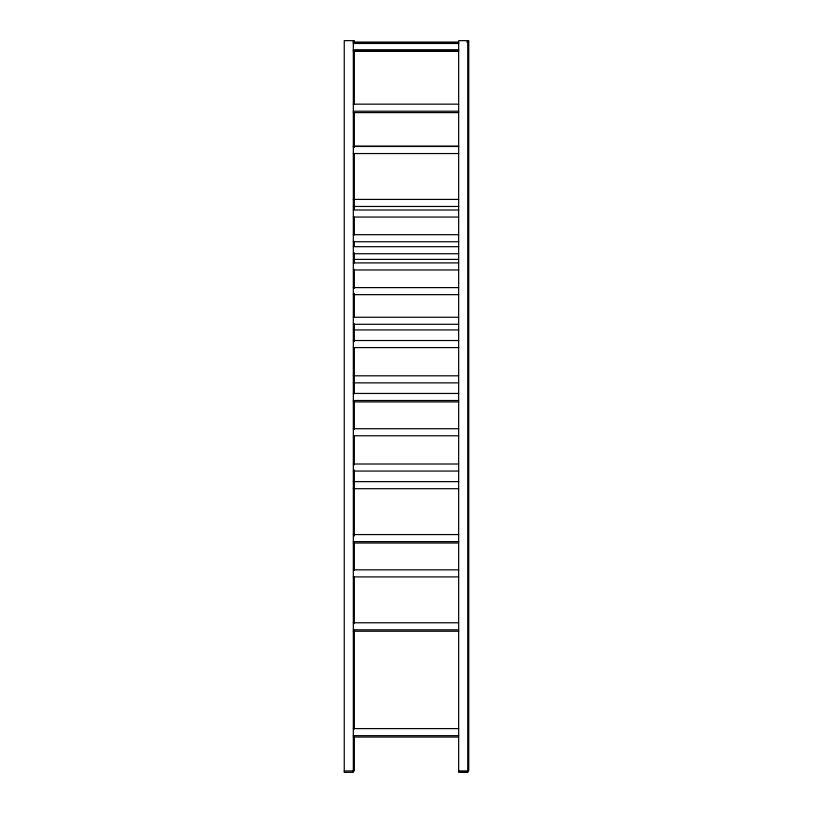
<?xml version="1.0" encoding="UTF-8"?>
<svg xmlns="http://www.w3.org/2000/svg" width="813" height="813" viewBox="0 0 813 813"><rect width="100%" height="100%" fill="white"/><g stroke="black" fill="none" stroke-linecap="round" stroke-linejoin="round"><path stroke-width="1.22" d="M353.33 42.063L458.664 42.063M466.733 42.063L467.739 42.063M353.33 42.764L458.664 42.764M353.33 43.475L458.664 43.475M353.33 49.827L458.664 49.827M353.33 50.528L458.664 50.528M353.33 51.249L458.664 51.249M353.33 104.155L458.664 104.155M353.33 111.208L458.664 111.208M353.33 112.621L458.664 112.621M353.33 146.157L458.664 146.157M353.33 146.492L458.664 146.492M353.33 153.545L458.664 153.545M353.33 199.409L458.664 199.409M353.33 206.461L458.664 206.461M353.33 209.988L458.664 209.988M353.33 217.051L458.664 217.051M353.33 234.693L458.664 234.693M353.33 241.746L458.664 241.746M353.33 246.685L458.664 246.685M353.33 253.737L458.664 253.737M353.33 259.388L458.664 259.388M353.33 262.914L458.664 262.914M353.33 269.967L458.664 269.967M353.33 287.609L458.664 287.609M353.33 294.662L458.664 294.662M353.33 317.243L458.664 317.243M353.33 324.296L458.664 324.296M353.33 329.946L458.664 329.946M353.33 340.525L458.664 340.525M353.33 347.588L458.664 347.588M353.33 375.809L458.664 375.809M353.33 382.862L458.664 382.862M353.33 393.451L458.664 393.451M353.33 400.504L458.664 400.504M353.33 401.917L458.664 401.917M353.33 428.725L458.664 428.725M353.33 435.778L458.664 435.778M353.33 464.01L458.664 464.01M353.33 471.062L458.664 471.062M353.33 481.642L458.664 481.642M353.33 488.704L458.664 488.704M353.33 534.568L458.664 534.568M353.33 541.621L458.664 541.621M353.33 543.033L458.664 543.033M353.33 569.842L458.664 569.842M353.33 576.905L458.664 576.905M353.33 622.768L458.664 622.768M353.33 629.821L458.664 629.821M353.33 631.234L458.664 631.234M353.33 728.6L458.664 728.6M353.33 735.663L458.664 735.663M353.33 737.066L458.664 737.066M344.255 770.937L353.33 770.937M467.739 772.35L458.664 772.35L458.664 40.65L468.745 40.65L468.745 770.937L458.664 770.937L467.739 772.35L467.739 40.65M354.336 43.191L354.336 40.65L344.255 40.65L344.255 772.35L353.33 772.35L353.33 40.65M354.336 50.813L354.336 104.155M354.336 113.048L354.336 147.336M354.336 153.687L354.336 209.571M354.336 217.193L354.336 234.967M354.336 241.319L354.336 246.4M354.336 252.752L354.336 262.914M354.336 269.266L354.336 288.31M354.336 293.391L354.336 317.527M354.336 323.879L354.336 341.653M354.336 348.005L354.336 393.726M354.336 401.348L354.336 429.294M354.336 435.646L354.336 464.853M354.336 469.934L354.336 535.98M354.336 542.322L354.336 570.269M354.336 576.62L354.336 623.612M354.336 629.963L354.336 729.027M354.336 736.649L354.336 770.937"/></g></svg>
